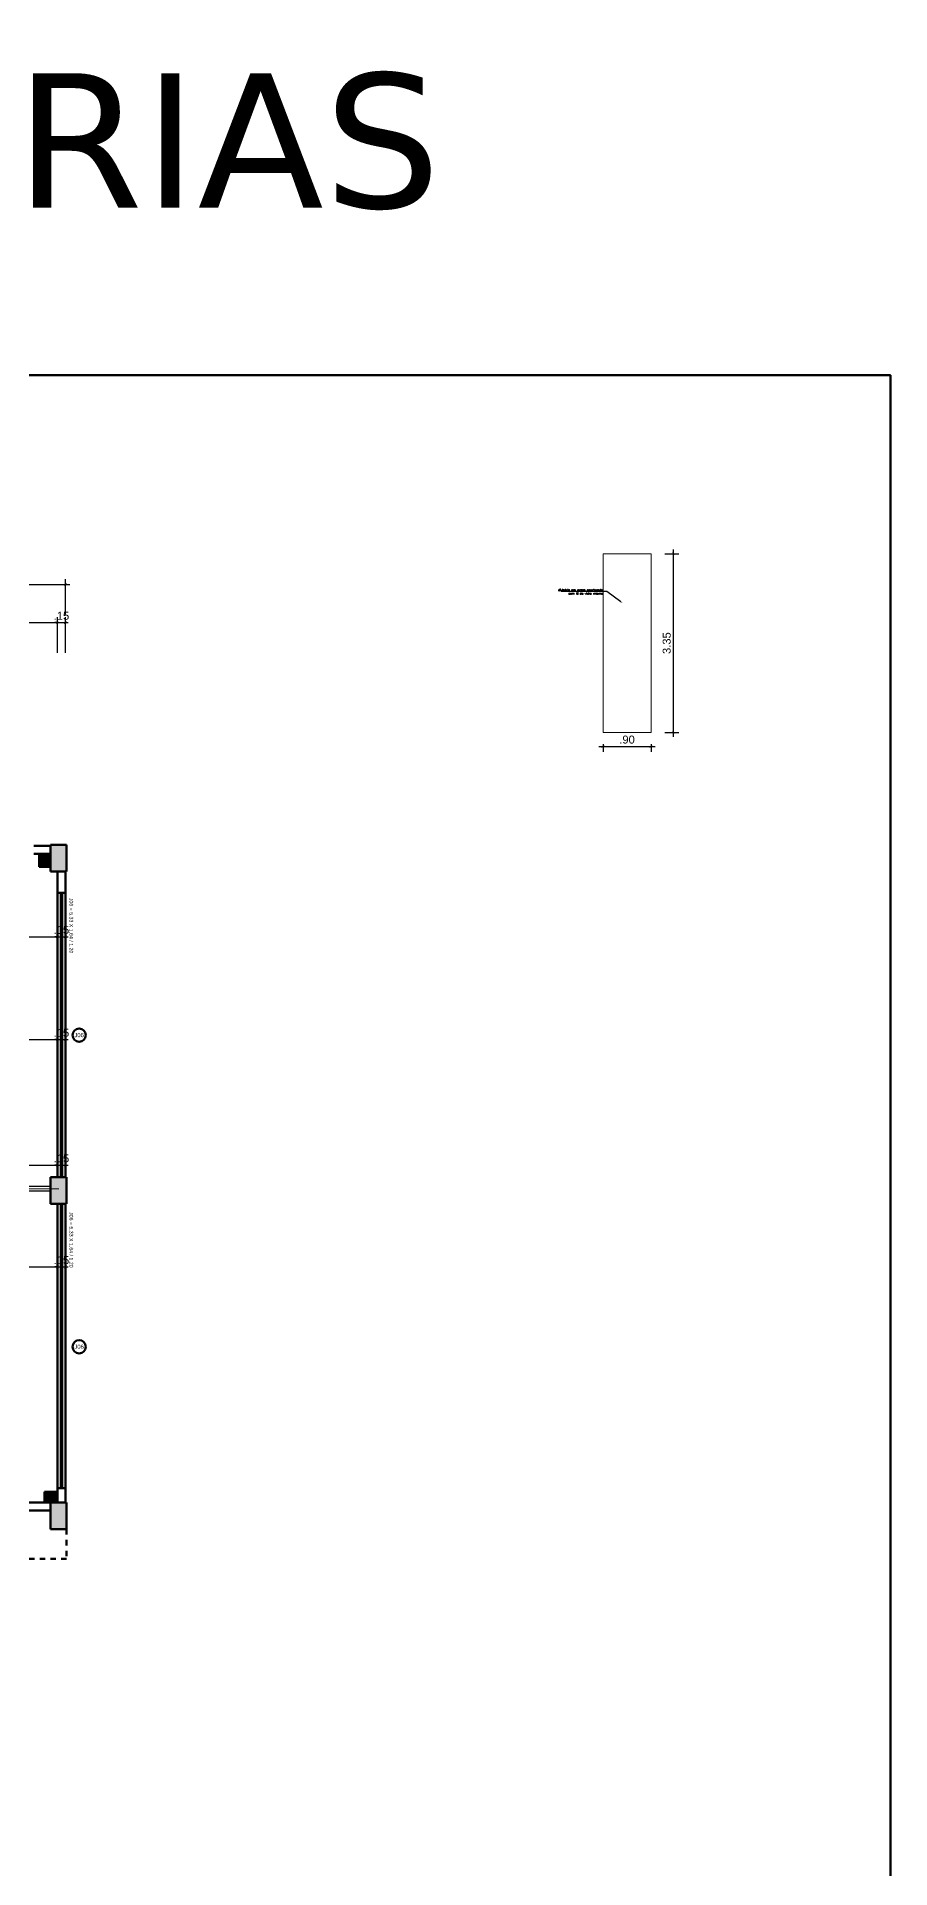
# Model space of a CAD drawing. Header units: metres. Extents: x -15851 to -15710, y 6781 to 6850.
# Drawn here: x -15725.56 to -15709.57, y 6815.63 to 6849.97 of the extents above; entities that cross this region are included whole.
import ezdxf
from ezdxf import colors
from ezdxf.entities.mleader import LeaderData, LeaderLine
from ezdxf.math import Vec2, Vec3

# ---------------------------------------------------------------- set-up
doc = ezdxf.new("R2010")
doc.units = ezdxf.units.M
doc.linetypes.add('ACAD_ISO06W100', pattern=[36, 24, -3, 0, -3, 0, -3, 0, -3])
doc.linetypes.add('HIDDEN', pattern=[0.375, 0.25, -0.125])
for name, color, linetype, lineweight in [('BANCADA', 152, 'Continuous', 30), ('cota', 18, 'Continuous', 9), ('Eixo', 1, 'ACAD_ISO06W100', 0), ('Linha 2', 2, 'Continuous', 20), ('parede', 8, 'Continuous', 80)]:
    doc.layers.add(name, color=color, linetype=linetype, lineweight=lineweight)
doc.layers.add('Divisórias de Gesso Acartonado', color=42, linetype='Continuous')
doc.layers.add('TEXTO', color=7, linetype='Continuous')
doc.styles.add('AMBI', font='arial.ttf')
doc.styles.add('arial', font='arial.ttf')
doc.styles.add('romans', font='romans.shx')
doc.styles.add('VERDANA', font='verdana.ttf')
doc.dimstyles.new('1-50', dxfattribs={"dimtxt": 0.15, "dimasz": 0.05, "dimexe": 0.1, "dimexo": 0.15, "dimgap": 0.05, "dimtad": 1, "dimzin": 4, "dimdsep": 46, "dimtxsty": 'arial', "dimblk": 'ARCHTICK', "dimcen": 0, "dimdle": 0.08, "dimclrd": 256, "dimclre": 256, "dimclrt": 256, "dimadec": 1, "dimazin": 0, "dimtfac": 1, "dimtix": 1, "dimtmove": 0, "dimatfit": 0, "dimldrblk": 'ARCHTICK', "dimfxl": 1, "dimtolj": 1, "dimarcsym": 0})

# ---------------------------------------------------------------- blocks, each defined once
blk = doc.blocks.new('_ArchTick')
at = {"color": 0, "linetype": 'ByBlock', "const_width": 0.15}
blk.add_lwpolyline([(-0.5, -0.5), (0.5, 0.5)], dxfattribs=at)
blk = doc.blocks.new('*D195')
at = {"layer": 'cota', "lineweight": -2, "transparency": 16777216}
for p, q in [((-15713.629, 6836.844), (-15713.629, 6840.354)), ((-15713.793, 6840.274), (-15713.529, 6840.274)), ((-15713.789, 6836.924), (-15713.529, 6836.924))]:
    blk.add_line(p, q, dxfattribs=at)
at = {"layer": 'Defpoints', "color": 0, "transparency": 16777216}
for p in [(-15713.943, 6840.274), (-15713.629, 6840.274), (-15713.939, 6836.924)]:
    blk.add_point(p, dxfattribs=at)
at = {"layer": 'cota', "lineweight": -2, "transparency": 16777216, "xscale": 0.05, "yscale": 0.05, "zscale": 0.05}
for p, rotation in [((-15713.629, 6840.274), 90), ((-15713.629, 6836.924), 270)]:
    blk.add_blockref('_ArchTick', p, dxfattribs=dict(at, rotation=rotation))
at = {"layer": 'cota', "transparency": 16777216, "insert": (-15713.755, 6838.599), "char_height": 0.15, "attachment_point": 5, "rotation": 90, "style": 'arial'}
blk.add_mtext('\\A1;3.35', dxfattribs=at)
blk = doc.blocks.new('*D196')
at = {"layer": 'cota', "lineweight": -2, "transparency": 16777216}
for p, q in [((-15715.029, 6836.663), (-15713.969, 6836.663)), ((-15714.949, 6836.707), (-15714.949, 6836.563)), ((-15714.049, 6836.707), (-15714.049, 6836.563))]:
    blk.add_line(p, q, dxfattribs=at)
at = {"layer": 'Defpoints', "color": 0, "transparency": 16777216}
for p in [(-15714.949, 6836.857), (-15714.049, 6836.857), (-15714.049, 6836.663)]:
    blk.add_point(p, dxfattribs=at)
at = {"layer": 'cota', "lineweight": -2, "transparency": 16777216, "xscale": 0.05, "yscale": 0.05, "zscale": 0.05, "rotation": 180}
blk.add_blockref('_ArchTick', (-15714.949, 6836.663), dxfattribs=at)
at = {"layer": 'cota', "lineweight": -2, "transparency": 16777216, "xscale": 0.05, "yscale": 0.05, "zscale": 0.05}
blk.add_blockref('_ArchTick', (-15714.049, 6836.663), dxfattribs=at)
at = {"layer": 'cota', "transparency": 16777216, "insert": (-15714.499, 6836.79), "char_height": 0.15, "attachment_point": 5, "style": 'arial'}
blk.add_mtext('\\A1;.90', dxfattribs=at)
blk = doc.blocks.new('*D212')
at = {"layer": 'cota', "lineweight": -2, "transparency": 16777216}
for p, q in [((-15730.121, 6838.984), (-15725.091, 6838.984)), ((-15730.041, 6838.419), (-15730.041, 6839.084)), ((-15725.171, 6838.419), (-15725.171, 6839.084))]:
    blk.add_line(p, q, dxfattribs=at)
at = {"layer": 'Defpoints', "color": 0, "transparency": 16777216}
for p in [(-15725.171, 6838.984), (-15730.041, 6838.269), (-15725.171, 6838.269)]:
    blk.add_point(p, dxfattribs=at)
at = {"layer": 'cota', "lineweight": -2, "transparency": 16777216, "xscale": 0.05, "yscale": 0.05, "zscale": 0.05, "rotation": 180}
blk.add_blockref('_ArchTick', (-15730.041, 6838.984), dxfattribs=at)
at = {"layer": 'cota', "lineweight": -2, "transparency": 16777216, "xscale": 0.05, "yscale": 0.05, "zscale": 0.05}
blk.add_blockref('_ArchTick', (-15725.171, 6838.984), dxfattribs=at)
at = {"layer": 'cota', "transparency": 16777216, "insert": (-15727.606, 6839.111), "char_height": 0.15, "attachment_point": 5, "style": 'arial'}
blk.add_mtext('\\A1;4.87', dxfattribs=at)
blk = doc.blocks.new('*D213')
at = {"layer": 'cota', "lineweight": -2, "transparency": 16777216}
for p, q in [((-15725.171, 6838.984), (-15725.221, 6838.984)), ((-15725.171, 6838.419), (-15725.171, 6839.084)), ((-15725.171, 6838.984), (-15725.021, 6838.984)), ((-15725.021, 6838.419), (-15725.021, 6839.084)), ((-15725.021, 6838.984), (-15724.971, 6838.984))]:
    blk.add_line(p, q, dxfattribs=at)
at = {"layer": 'Defpoints', "color": 0, "transparency": 16777216}
for p in [(-15725.021, 6838.984), (-15725.171, 6838.269), (-15725.021, 6838.269)]:
    blk.add_point(p, dxfattribs=at)
at = {"layer": 'cota', "lineweight": -2, "transparency": 16777216, "xscale": 0.05, "yscale": 0.05, "zscale": 0.05}
blk.add_blockref('_ArchTick', (-15725.171, 6838.984), dxfattribs=at)
at = {"layer": 'cota', "lineweight": -2, "transparency": 16777216, "xscale": 0.05, "yscale": 0.05, "zscale": 0.05, "rotation": 180}
blk.add_blockref('_ArchTick', (-15725.021, 6838.984), dxfattribs=at)
at = {"layer": 'cota', "transparency": 16777216, "insert": (-15725.096, 6839.111), "char_height": 0.15, "attachment_point": 5, "style": 'arial'}
blk.add_mtext('\\A1;.15', dxfattribs=at)
blk = doc.blocks.new('*D214')
at = {"layer": 'cota', "lineweight": -2, "transparency": 16777216}
for p, q in [((-15749.261, 6839.699), (-15724.941, 6839.699)), ((-15749.181, 6839.134), (-15749.181, 6839.799)), ((-15725.021, 6839.134), (-15725.021, 6839.799))]:
    blk.add_line(p, q, dxfattribs=at)
at = {"layer": 'Defpoints', "color": 0, "transparency": 16777216}
for p in [(-15725.021, 6839.699), (-15749.181, 6838.984), (-15725.021, 6838.984)]:
    blk.add_point(p, dxfattribs=at)
at = {"layer": 'cota', "lineweight": -2, "transparency": 16777216, "xscale": 0.05, "yscale": 0.05, "zscale": 0.05, "rotation": 180}
blk.add_blockref('_ArchTick', (-15749.181, 6839.699), dxfattribs=at)
at = {"layer": 'cota', "lineweight": -2, "transparency": 16777216, "xscale": 0.05, "yscale": 0.05, "zscale": 0.05}
blk.add_blockref('_ArchTick', (-15725.021, 6839.699), dxfattribs=at)
at = {"layer": 'cota', "transparency": 16777216, "insert": (-15737.101, 6839.826), "char_height": 0.15, "attachment_point": 5, "style": 'arial'}
blk.add_mtext('\\A1;24.16', dxfattribs=at)
blk = doc.blocks.new('*D226')
at = {"layer": 'cota', "lineweight": -2, "transparency": 16777216}
for p, q in [((-15730.836, 6831.169), (-15725.091, 6831.169)), ((-15730.756, 6831.169), (-15730.756, 6831.269)), ((-15725.171, 6831.169), (-15725.171, 6831.269))]:
    blk.add_line(p, q, dxfattribs=at)
at = {"layer": 'Defpoints', "color": 0, "transparency": 16777216}
for p in [(-15730.756, 6831.019), (-15725.171, 6831.169), (-15725.171, 6831.019)]:
    blk.add_point(p, dxfattribs=at)
at = {"layer": 'cota', "lineweight": -2, "transparency": 16777216, "xscale": 0.05, "yscale": 0.05, "zscale": 0.05, "rotation": 180}
blk.add_blockref('_ArchTick', (-15730.756, 6831.169), dxfattribs=at)
at = {"layer": 'cota', "lineweight": -2, "transparency": 16777216, "xscale": 0.05, "yscale": 0.05, "zscale": 0.05}
blk.add_blockref('_ArchTick', (-15725.171, 6831.169), dxfattribs=at)
at = {"layer": 'cota', "transparency": 16777216, "insert": (-15727.964, 6831.295), "char_height": 0.15, "attachment_point": 5, "style": 'arial'}
blk.add_mtext('\\A1;5.59', dxfattribs=at)
blk = doc.blocks.new('*D227')
at = {"layer": 'cota', "lineweight": -2, "transparency": 16777216}
for p, q in [((-15725.171, 6831.169), (-15725.221, 6831.169)), ((-15725.171, 6831.169), (-15725.171, 6831.269)), ((-15725.171, 6831.169), (-15725.021, 6831.169)), ((-15725.021, 6831.169), (-15725.021, 6831.269)), ((-15725.021, 6831.169), (-15724.971, 6831.169))]:
    blk.add_line(p, q, dxfattribs=at)
at = {"layer": 'Defpoints', "color": 0, "transparency": 16777216}
for p in [(-15725.171, 6831.019), (-15725.021, 6831.169), (-15725.021, 6831.019)]:
    blk.add_point(p, dxfattribs=at)
at = {"layer": 'cota', "lineweight": -2, "transparency": 16777216, "xscale": 0.05, "yscale": 0.05, "zscale": 0.05}
blk.add_blockref('_ArchTick', (-15725.171, 6831.169), dxfattribs=at)
at = {"layer": 'cota', "lineweight": -2, "transparency": 16777216, "xscale": 0.05, "yscale": 0.05, "zscale": 0.05, "rotation": 180}
blk.add_blockref('_ArchTick', (-15725.021, 6831.169), dxfattribs=at)
at = {"layer": 'cota', "transparency": 16777216, "insert": (-15725.096, 6831.295), "char_height": 0.15, "attachment_point": 5, "style": 'arial'}
blk.add_mtext('\\A1;.15', dxfattribs=at)
blk = doc.blocks.new('*D371')
at = {"layer": 'cota', "lineweight": -2, "transparency": 16777216}
for p, q in [((-15730.836, 6833.097), (-15725.091, 6833.097)), ((-15730.756, 6832.812), (-15730.756, 6833.197)), ((-15725.171, 6833.112), (-15725.171, 6833.197))]:
    blk.add_line(p, q, dxfattribs=at)
at = {"layer": 'Defpoints', "color": 0, "transparency": 16777216}
for p in [(-15725.171, 6833.097), (-15725.171, 6832.962), (-15730.756, 6832.662)]:
    blk.add_point(p, dxfattribs=at)
at = {"layer": 'cota', "lineweight": -2, "transparency": 16777216, "xscale": 0.05, "yscale": 0.05, "zscale": 0.05, "rotation": 180}
blk.add_blockref('_ArchTick', (-15730.756, 6833.097), dxfattribs=at)
at = {"layer": 'cota', "lineweight": -2, "transparency": 16777216, "xscale": 0.05, "yscale": 0.05, "zscale": 0.05}
blk.add_blockref('_ArchTick', (-15725.171, 6833.097), dxfattribs=at)
at = {"layer": 'cota', "transparency": 16777216, "insert": (-15727.964, 6833.224), "char_height": 0.15, "attachment_point": 5, "style": 'arial'}
blk.add_mtext('\\A1;5.59', dxfattribs=at)
blk = doc.blocks.new('*D235')
at = {"layer": 'cota', "lineweight": -2, "transparency": 16777216}
for p, q in [((-15725.171, 6833.097), (-15725.221, 6833.097)), ((-15725.171, 6833.112), (-15725.171, 6833.197)), ((-15725.171, 6833.097), (-15725.021, 6833.097)), ((-15725.021, 6833.112), (-15725.021, 6833.197)), ((-15725.021, 6833.097), (-15724.971, 6833.097))]:
    blk.add_line(p, q, dxfattribs=at)
at = {"layer": 'Defpoints', "color": 0, "transparency": 16777216}
for p in [(-15725.021, 6833.097), (-15725.171, 6832.962), (-15725.021, 6832.962)]:
    blk.add_point(p, dxfattribs=at)
at = {"layer": 'cota', "lineweight": -2, "transparency": 16777216, "xscale": 0.05, "yscale": 0.05, "zscale": 0.05}
blk.add_blockref('_ArchTick', (-15725.171, 6833.097), dxfattribs=at)
at = {"layer": 'cota', "lineweight": -2, "transparency": 16777216, "xscale": 0.05, "yscale": 0.05, "zscale": 0.05, "rotation": 180}
blk.add_blockref('_ArchTick', (-15725.021, 6833.097), dxfattribs=at)
at = {"layer": 'cota', "transparency": 16777216, "insert": (-15725.096, 6833.224), "char_height": 0.15, "attachment_point": 5, "style": 'arial'}
blk.add_mtext('\\A1;.15', dxfattribs=at)
blk = doc.blocks.new('*D258')
at = {"layer": 'cota', "lineweight": -2, "transparency": 16777216}
for p, q in [((-15729.951, 6826.906), (-15725.091, 6826.906)), ((-15729.871, 6826.858), (-15729.871, 6827.006)), ((-15725.171, 6826.858), (-15725.171, 6827.006))]:
    blk.add_line(p, q, dxfattribs=at)
at = {"layer": 'Defpoints', "color": 0, "transparency": 16777216}
for p in [(-15725.171, 6826.906), (-15729.871, 6826.708), (-15725.171, 6826.708)]:
    blk.add_point(p, dxfattribs=at)
at = {"layer": 'cota', "lineweight": -2, "transparency": 16777216, "xscale": 0.05, "yscale": 0.05, "zscale": 0.05, "rotation": 180}
blk.add_blockref('_ArchTick', (-15729.871, 6826.906), dxfattribs=at)
at = {"layer": 'cota', "lineweight": -2, "transparency": 16777216, "xscale": 0.05, "yscale": 0.05, "zscale": 0.05}
blk.add_blockref('_ArchTick', (-15725.171, 6826.906), dxfattribs=at)
at = {"layer": 'cota', "transparency": 16777216, "insert": (-15727.521, 6827.033), "char_height": 0.15, "attachment_point": 5, "style": 'arial'}
blk.add_mtext('\\A1;4.70', dxfattribs=at)
blk = doc.blocks.new('*D259')
at = {"layer": 'cota', "lineweight": -2, "transparency": 16777216}
for p, q in [((-15725.171, 6826.906), (-15725.221, 6826.906)), ((-15725.171, 6826.858), (-15725.171, 6827.006)), ((-15725.171, 6826.906), (-15725.021, 6826.906)), ((-15725.021, 6826.858), (-15725.021, 6827.006)), ((-15725.021, 6826.906), (-15724.971, 6826.906))]:
    blk.add_line(p, q, dxfattribs=at)
at = {"layer": 'Defpoints', "color": 0, "transparency": 16777216}
for p in [(-15725.021, 6826.906), (-15725.171, 6826.708), (-15725.021, 6826.708)]:
    blk.add_point(p, dxfattribs=at)
at = {"layer": 'cota', "lineweight": -2, "transparency": 16777216, "xscale": 0.05, "yscale": 0.05, "zscale": 0.05}
blk.add_blockref('_ArchTick', (-15725.171, 6826.906), dxfattribs=at)
at = {"layer": 'cota', "lineweight": -2, "transparency": 16777216, "xscale": 0.05, "yscale": 0.05, "zscale": 0.05, "rotation": 180}
blk.add_blockref('_ArchTick', (-15725.021, 6826.906), dxfattribs=at)
at = {"layer": 'cota', "transparency": 16777216, "insert": (-15725.096, 6827.033), "char_height": 0.15, "attachment_point": 5, "style": 'arial'}
blk.add_mtext('\\A1;.15', dxfattribs=at)
blk = doc.blocks.new('*D378')
at = {"layer": 'cota', "lineweight": -2, "transparency": 16777216}
for p, q in [((-15728.771, 6829.489), (-15728.771, 6828.714)), ((-15728.851, 6828.814), (-15725.091, 6828.814)), ((-15725.171, 6828.8), (-15725.171, 6828.914))]:
    blk.add_line(p, q, dxfattribs=at)
at = {"layer": 'Defpoints', "color": 0, "transparency": 16777216}
for p in [(-15728.771, 6829.639), (-15725.171, 6828.814), (-15725.171, 6828.65)]:
    blk.add_point(p, dxfattribs=at)
at = {"layer": 'cota', "lineweight": -2, "transparency": 16777216, "xscale": 0.05, "yscale": 0.05, "zscale": 0.05, "rotation": 180}
blk.add_blockref('_ArchTick', (-15728.771, 6828.814), dxfattribs=at)
at = {"layer": 'cota', "lineweight": -2, "transparency": 16777216, "xscale": 0.05, "yscale": 0.05, "zscale": 0.05}
blk.add_blockref('_ArchTick', (-15725.171, 6828.814), dxfattribs=at)
at = {"layer": 'cota', "transparency": 16777216, "insert": (-15726.971, 6828.941), "char_height": 0.15, "attachment_point": 5, "style": 'arial'}
blk.add_mtext('\\A1;3.60', dxfattribs=at)
blk = doc.blocks.new('*D261')
at = {"layer": 'cota', "lineweight": -2, "transparency": 16777216}
for p, q in [((-15725.171, 6828.814), (-15725.221, 6828.814)), ((-15725.171, 6828.8), (-15725.171, 6828.914)), ((-15725.171, 6828.814), (-15725.021, 6828.814)), ((-15725.021, 6828.8), (-15725.021, 6828.914)), ((-15725.021, 6828.814), (-15724.971, 6828.814))]:
    blk.add_line(p, q, dxfattribs=at)
at = {"layer": 'Defpoints', "color": 0, "transparency": 16777216}
for p in [(-15725.171, 6828.65), (-15725.021, 6828.814), (-15725.021, 6828.65)]:
    blk.add_point(p, dxfattribs=at)
at = {"layer": 'cota', "lineweight": -2, "transparency": 16777216, "xscale": 0.05, "yscale": 0.05, "zscale": 0.05}
blk.add_blockref('_ArchTick', (-15725.171, 6828.814), dxfattribs=at)
at = {"layer": 'cota', "lineweight": -2, "transparency": 16777216, "xscale": 0.05, "yscale": 0.05, "zscale": 0.05, "rotation": 180}
blk.add_blockref('_ArchTick', (-15725.021, 6828.814), dxfattribs=at)
at = {"layer": 'cota', "transparency": 16777216, "insert": (-15725.096, 6828.941), "char_height": 0.15, "attachment_point": 5, "style": 'arial'}
blk.add_mtext('\\A1;.15', dxfattribs=at)
blk = doc.blocks.new('flksdf')
at = {"layer": 'parede'}
h = blk.add_hatch(color=256, dxfattribs=at)
h.paths.add_polyline_path([(-15678.417, 6819.439), (-15678.717, 6819.439), (-15678.717, 6819.239), (-15678.417, 6819.239)])
h.paths.add_polyline_path([(-15683.047, 6819.439), (-15683.347, 6819.439), (-15683.347, 6819.239), (-15683.047, 6819.239)])
h.paths.add_polyline_path([(-15685.737, 6819.439), (-15686.037, 6819.439), (-15686.037, 6819.239), (-15685.737, 6819.239)])
h.paths.add_polyline_path([(-15687.827, 6822.489), (-15688.127, 6822.489), (-15688.127, 6821.989), (-15687.827, 6821.989)])
h.paths.add_polyline_path([(-15692.607, 6822.489), (-15692.907, 6822.489), (-15692.907, 6821.989), (-15692.607, 6821.989)])
h.paths.add_polyline_path([(-15697.387, 6822.489), (-15697.687, 6822.489), (-15697.687, 6821.989), (-15697.387, 6821.989)])
h.paths.add_polyline_path([(-15697.387, 6828.589), (-15697.687, 6828.589), (-15697.687, 6828.089), (-15697.387, 6828.089)])
h.paths.add_polyline_path([(-15692.607, 6828.589), (-15692.907, 6828.589), (-15692.907, 6828.089), (-15692.607, 6828.089)])
h.paths.add_polyline_path([(-15687.827, 6828.589), (-15688.127, 6828.589), (-15688.127, 6828.089), (-15687.827, 6828.089)])
h.paths.add_polyline_path([(-15683.047, 6828.589), (-15683.347, 6828.589), (-15683.347, 6828.089), (-15683.047, 6828.089)])
h.paths.add_polyline_path([(-15678.267, 6828.589), (-15678.567, 6828.589), (-15678.567, 6828.089), (-15678.267, 6828.089)])
h.paths.add_polyline_path([(-15678.267, 6822.489), (-15678.567, 6822.489), (-15678.567, 6821.989), (-15678.267, 6821.989)])
h.paths.add_polyline_path([(-15673.487, 6822.489), (-15673.787, 6822.489), (-15673.787, 6821.989), (-15673.487, 6821.989)])
h.paths.add_polyline_path([(-15673.487, 6828.589), (-15673.787, 6828.589), (-15673.787, 6828.089), (-15673.487, 6828.089)])
h.paths.add_polyline_path([(-15673.487, 6834.819), (-15673.787, 6834.819), (-15673.787, 6834.319), (-15673.487, 6834.319)])
h.paths.add_polyline_path([(-15678.267, 6834.819), (-15678.567, 6834.819), (-15678.567, 6834.319), (-15678.267, 6834.319)])
h.paths.add_polyline_path([(-15680.597, 6832.839), (-15680.897, 6832.839), (-15680.897, 6832.639), (-15680.597, 6832.639)])
h.paths.add_polyline_path([(-15683.162, 6834.819), (-15683.462, 6834.819), (-15683.462, 6834.319), (-15683.162, 6834.319)])
h.paths.add_polyline_path([(-15687.632, 6834.819), (-15687.932, 6834.819), (-15687.932, 6834.319), (-15687.632, 6834.319)])
h.paths.add_polyline_path([(-15685.437, 6832.839), (-15685.737, 6832.839), (-15685.737, 6832.639), (-15685.437, 6832.639)])
h.paths.add_polyline_path([(-15690.277, 6832.839), (-15690.577, 6832.839), (-15690.577, 6832.639), (-15690.277, 6832.639)])
h.paths.add_polyline_path([(-15692.607, 6834.819), (-15692.907, 6834.819), (-15692.907, 6834.319), (-15692.607, 6834.319)])
h.paths.add_polyline_path([(-15697.387, 6834.819), (-15697.687, 6834.819), (-15697.687, 6834.319), (-15697.387, 6834.319)])
h.paths.add_polyline_path([(-15692.257, 6838.269), (-15692.657, 6838.269), (-15692.657, 6838.069), (-15692.257, 6838.069)])
h.paths.add_polyline_path([(-15687.777, 6838.269), (-15688.177, 6838.269), (-15688.177, 6838.069), (-15687.777, 6838.069)])
h.paths.add_polyline_path([(-15682.997, 6838.269), (-15683.397, 6838.269), (-15683.397, 6838.069), (-15682.997, 6838.069)])
h.paths.add_polyline_path([(-15678.527, 6838.269), (-15678.927, 6838.269), (-15678.927, 6838.069), (-15678.527, 6838.069)])
for p, q in [((-15673.787, 6834.799), (-15674.097, 6834.799)), ((-15673.787, 6834.819), (-15673.487, 6834.819)), ((-15673.787, 6834.319), (-15673.787, 6834.819)), ((-15673.787, 6834.769), (-15673.787, 6834.799)), ((-15673.487, 6834.819), (-15673.487, 6834.319)), ((-15674.097, 6834.649), (-15673.787, 6834.649)), ((-15673.997, 6834.649), (-15673.787, 6834.649)), ((-15673.997, 6834.409), (-15673.997, 6834.649)), ((-15673.787, 6834.649), (-15673.787, 6834.409)), ((-15673.787, 6834.409), (-15673.997, 6834.409)), ((-15673.487, 6834.319), (-15673.787, 6834.319)), ((-15673.657, 6834.319), (-15673.657, 6833.919)), ((-15673.507, 6833.919), (-15673.507, 6834.319)), ((-15673.657, 6828.589), (-15673.657, 6833.919)), ((-15673.657, 6833.919), (-15673.507, 6833.919)), ((-15673.657, 6833.919), (-15673.507, 6833.919)), ((-15673.567, 6833.919), (-15673.597, 6833.919)), ((-15673.597, 6833.919), (-15673.597, 6828.589)), ((-15673.567, 6828.589), (-15673.567, 6833.919)), ((-15673.507, 6833.919), (-15673.507, 6828.589)), ((-15673.487, 6828.589), (-15673.787, 6828.589)), ((-15673.787, 6828.589), (-15673.787, 6828.089)), ((-15673.507, 6828.589), (-15673.657, 6828.589)), ((-15673.597, 6828.589), (-15673.567, 6828.589)), ((-15673.487, 6828.089), (-15673.487, 6828.589)), ((-15673.787, 6828.089), (-15673.487, 6828.089)), ((-15673.657, 6822.759), (-15673.657, 6828.089)), ((-15673.657, 6828.089), (-15673.507, 6828.089)), ((-15673.567, 6828.089), (-15673.597, 6828.089)), ((-15673.597, 6828.089), (-15673.597, 6822.759)), ((-15673.567, 6822.759), (-15673.567, 6828.089)), ((-15673.507, 6828.089), (-15673.507, 6822.759)), ((-15674.582, 6822.489), (-15673.787, 6822.489)), ((-15673.902, 6822.689), (-15673.657, 6822.689)), ((-15673.902, 6822.489), (-15673.902, 6822.689)), ((-15673.657, 6822.489), (-15673.902, 6822.489)), ((-15673.487, 6822.489), (-15673.787, 6822.489)), ((-15673.787, 6822.489), (-15673.787, 6821.989)), ((-15673.507, 6822.759), (-15673.657, 6822.759)), ((-15673.657, 6822.759), (-15673.657, 6822.489)), ((-15673.507, 6822.759), (-15673.657, 6822.759)), ((-15673.657, 6822.689), (-15673.657, 6822.489)), ((-15673.597, 6822.759), (-15673.567, 6822.759)), ((-15673.507, 6822.489), (-15673.507, 6822.759)), ((-15673.487, 6821.989), (-15673.487, 6822.489)), ((-15673.787, 6822.339), (-15674.582, 6822.339)), ((-15673.787, 6821.989), (-15673.487, 6821.989))]:
    blk.add_line(p, q, dxfattribs=at)
at = {"layer": 'parede', "linetype": 'Continuous'}
for p, q in [((-15673.997, 6834.648), (-15673.996, 6834.649)), ((-15673.997, 6834.605), (-15673.954, 6834.649)), ((-15673.997, 6834.563), (-15673.911, 6834.649)), ((-15673.997, 6834.52), (-15673.869, 6834.649)), ((-15673.997, 6834.478), (-15673.827, 6834.649)), ((-15673.997, 6834.435), (-15673.787, 6834.645)), ((-15673.982, 6834.409), (-15673.787, 6834.603)), ((-15673.939, 6834.409), (-15673.787, 6834.561)), ((-15673.897, 6834.409), (-15673.787, 6834.518)), ((-15673.854, 6834.409), (-15673.787, 6834.476)), ((-15673.812, 6834.409), (-15673.787, 6834.433)), ((-15673.902, 6822.651), (-15673.865, 6822.689)), ((-15673.902, 6822.609), (-15673.822, 6822.689)), ((-15673.902, 6822.566), (-15673.78, 6822.689)), ((-15673.902, 6822.524), (-15673.738, 6822.689)), ((-15673.895, 6822.489), (-15673.695, 6822.689)), ((-15673.853, 6822.489), (-15673.657, 6822.684)), ((-15673.81, 6822.489), (-15673.657, 6822.641)), ((-15673.768, 6822.489), (-15673.657, 6822.599)), ((-15673.725, 6822.489), (-15673.657, 6822.557)), ((-15673.683, 6822.489), (-15673.657, 6822.514))]:
    blk.add_line(p, q, dxfattribs=at)
at = {"layer": 'parede', "linetype": 'HIDDEN', "ltscale": 0.15}
for p, q in [((-15673.487, 6821.989), (-15673.487, 6821.439)), ((-15673.487, 6821.439), (-15678.417, 6821.439))]:
    blk.add_line(p, q, dxfattribs=at)
at = {"layer": 'parede'}
for centre in [(-15673.25, 6831.251), (-15673.25, 6825.411)]:
    blk.add_circle(centre, 0.125, dxfattribs=at)
at = {"layer": 'parede', "style": 'AMBI'}
for s, height, rotation, p in [('J06 = 5.33 X 1.64 / 1.20', 0.07, 270, (-15673.433, 6833.825)), ('J06', 0.0783, 360, (-15673.339, 6831.213)), ('J06 = 5.33 X 1.64 / 1.20', 0.07, 270, (-15673.433, 6827.935)), ('J06', 0.0783, 360, (-15673.339, 6825.373))]:
    blk.add_text(s, height=height, rotation=rotation, dxfattribs=at).set_placement(p)

msp = doc.modelspace()

# ---------------------------------------------------------------- linework, layer by layer
at = {"layer": 'Divisórias de Gesso Acartonado'}
msp.add_lwpolyline([(-15725.301, 6828.324), (-15728.901, 6828.324), (-15728.901, 6828.419), (-15728.866, 6828.419), (-15728.866, 6829.544), (-15730.851, 6829.544), (-15730.851, 6829.639), (-15730.851, 6829.759), (-15730.756, 6829.759), (-15730.756, 6829.639), (-15728.771, 6829.639), (-15728.771, 6828.419), (-15725.301, 6828.419)], dxfattribs=at)
at = {"layer": 'Eixo', "ltscale": 0.2}
msp.add_line((-15729.878, 6828.371), (-15725.145, 6828.371), dxfattribs=at)
at = {"layer": 'Linha 2', "ltscale": 0.2}
msp.add_lwpolyline([(-15714.949, 6836.924), (-15714.049, 6836.924), (-15714.049, 6840.274), (-15714.949, 6840.274)], close=True, dxfattribs=at)
at = {"layer": 'parede', "color": 1, "linetype": 'ByBlock'}
msp.add_lwpolyline([(-15756.578, 6781.303), (-15709.565, 6781.303), (-15709.565, 6843.621), (-15756.578, 6843.621)], close=True, dxfattribs=at)

# ---------------------------------------------------------------- block references
at = {"layer": 'BANCADA'}
msp.add_blockref('flksdf', (-51.514, 0), dxfattribs=at)

# ---------------------------------------------------------------- texts
at = {"layer": 'TEXTO', "linetype": 'Continuous', "style": 'VERDANA'}
msp.add_text('PLANTA DIVISÓRIAS', height=2.52043, dxfattribs=at).set_placement((-15752.489, 6846.761))

# ---------------------------------------------------------------- dimensions: what is measured, and where the dimension line sits
at = {"layer": 'cota'}
dim = msp.add_linear_dim(base=(-15713.629, 6840.274), p1=(-15713.939, 6836.924), p2=(-15713.943, 6840.274), angle=90, dimstyle='1-50', dxfattribs=at)
dim.commit()
dim.dimension.update_dxf_attribs({"geometry": '*D195', "text_midpoint": (-15713.755, 6838.599)})
for base, p1, p2, picture, middle in [((-15725.021, 6839.699), (-15749.181, 6838.984), (-15725.021, 6838.984), '*D214', (-15737.101, 6839.826)), ((-15725.171, 6838.984), (-15730.041, 6838.269), (-15725.171, 6838.269), '*D212', (-15727.606, 6839.111)), ((-15725.021, 6838.984), (-15725.171, 6838.269), (-15725.021, 6838.269), '*D213', (-15725.096, 6839.111)), ((-15725.171088308, 6833.097231067), (-15730.756088308, 6832.662232118), (-15725.171088308, 6832.961756227), '*D371', (-15727.963588308, 6833.223817015)), ((-15725.021, 6833.097), (-15725.171, 6832.962), (-15725.021, 6832.962), '*D235', (-15725.096, 6833.224)), ((-15725.171088308, 6831.168745784), (-15730.756088308, 6831.018541913), (-15725.171088308, 6831.018541913), '*D226', (-15727.963588308, 6831.295331732)), ((-15725.021, 6831.169), (-15725.171, 6831.019), (-15725.021, 6831.019), '*D227', (-15725.096, 6831.295)), ((-15725.171, 6828.814), (-15728.771, 6829.639), (-15725.171, 6828.65), '*D378', (-15726.971, 6828.941)), ((-15725.021, 6828.814), (-15725.171, 6828.65), (-15725.021, 6828.65), '*D261', (-15725.096, 6828.941)), ((-15725.171, 6826.906), (-15729.871, 6826.708), (-15725.171, 6826.708), '*D258', (-15727.521, 6827.033)), ((-15725.021, 6826.906), (-15725.171, 6826.708), (-15725.021, 6826.708), '*D259', (-15725.096, 6827.033))]:
    dim = msp.add_linear_dim(base=base, p1=p1, p2=p2, dimstyle='1-50', override={"dimtmove": 1}, dxfattribs=at)
    dim.commit()
    dim.dimension.update_dxf_attribs({"geometry": picture, "text_midpoint": middle})
dim = msp.add_linear_dim(base=(-15714.049, 6836.663), p1=(-15714.949, 6836.857), p2=(-15714.049, 6836.857), dimstyle='1-50', dxfattribs=at)
dim.commit()
dim.dimension.update_dxf_attribs({"geometry": '*D196', "text_midpoint": (-15714.499, 6836.79)})

# ---------------------------------------------------------------- leaders
at = {"layer": 'cota', "ltscale": 0.2}
ml = msp.add_multileader_mtext('Standard', dxfattribs=at)
ml.set_content('divisória em gesso acartonado\\Pcom lã de vidro interna ', color=2, style='romans')
ml.set_leader_properties(color=1)
ml.build(insert=Vec2(0, 0))
ml.multileader.update_dxf_attribs({"text_right_attachment_type": 6, "dogleg_length": 2, "arrow_head_size": 0.04})
ctx = ml.context
ctx.base_point, ctx.char_height, ctx.arrow_head_size, ctx.landing_gap_size, ctx.plane_origin = Vec3(-15715.948, 6839.595), 0.04, 0.04, 0.05, Vec3(-15714.584, 6839.348)
ctx.right_attachment, ctx.text_align_type = 6, 2
notes = []
notes.append((ctx, [(0, (1, 1, 0), (-15714.879, 6839.567), (-1, 0), 0.02, [(0, [(-15714.584, 6839.348)], 0, [])])]))
ctx.mtext.insert, ctx.mtext.alignment, ctx.mtext.flow_direction = Vec3(-15714.949, 6839.615), 3, 5
for ctx, leaders in notes:
    for number, flags, end, landing, length, lines in leaders:
        leader = LeaderData()
        leader.index, (leader.has_last_leader_line, leader.has_dogleg_vector, leader.attachment_direction) = number, flags
        leader.last_leader_point, leader.dogleg_vector, leader.dogleg_length = Vec3(end), Vec3(landing), length
        for number, points, colour, breaks in lines:
            line = LeaderLine()
            line.index, line.vertices, line.color, line.breaks = number, Vec3.list(points), colors.encode_raw_color(colour), breaks
            leader.lines.append(line)
        ctx.leaders.append(leader)

doc.saveas('drawing.dxf')
